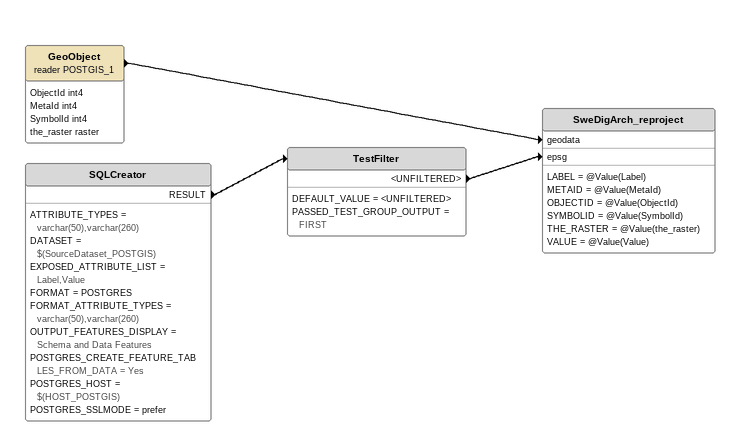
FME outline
GeoObject (reader POSTGIS_1)
    attributes: ObjectId int4, MetaId int4, SymbolId int4, the_raster raster
    -> SweDigArch_reproject [geodata]
SQLCreator
    ATTRIBUTE_TYPES = varchar(50),varchar(260)
    DATASET = $(SourceDataset_POSTGIS)
    EXPOSED_ATTRIBUTE_LIST = Label,Value
    FORMAT = POSTGRES
    FORMAT_ATTRIBUTE_TYPES = varchar(50),varchar(260)
    OUTPUT_FEATURES_DISPLAY = Schema and Data Features
    POSTGRES_CREATE_FEATURE_TABLES_FROM_DATA = Yes
    POSTGRES_HOST = $(HOST_POSTGIS)
    POSTGRES_SSLMODE = prefer
    RESULT -> TestFilter
TestFilter
    DEFAULT_VALUE = <UNFILTERED>
    PASSED_TEST_GROUP_OUTPUT = FIRST
    <UNFILTERED> -> SweDigArch_reproject [epsg]
SweDigArch_reproject
    LABEL = @Value(Label)
    METAID = @Value(MetaId)
    OBJECTID = @Value(ObjectId)
    SYMBOLID = @Value(SymbolId)
    THE_RASTER = @Value(the_raster)
    VALUE = @Value(Value)
